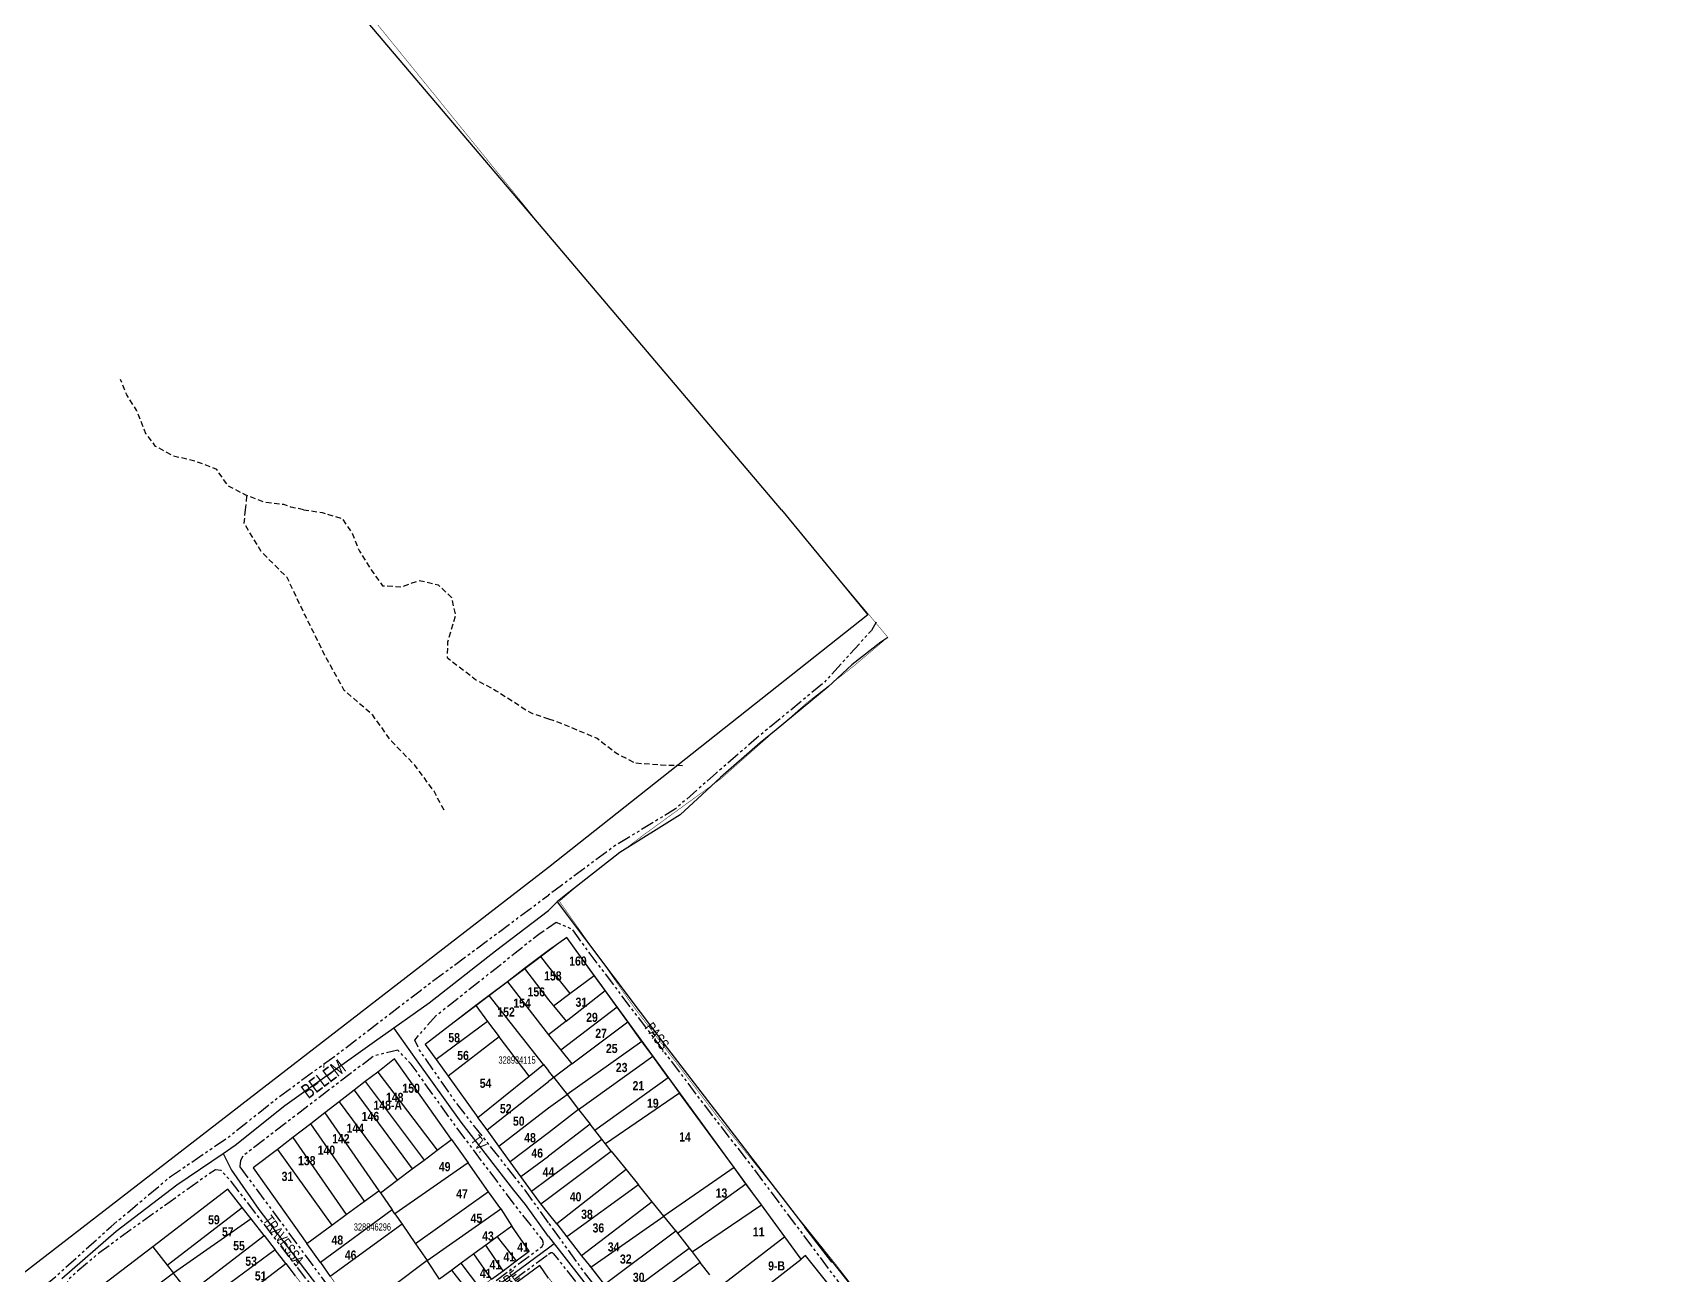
# Model space of a CAD drawing. Extents: x 204381 to 207261, y 4847713 to 4851061.
# Drawn here: x 206814.2 to 207261.3, y 4848902.5 to 4849242.8 of the extents above; entities that cross this region are included whole.
import ezdxf
from ezdxf.enums import TextEntityAlignment as Align

# ---------------------------------------------------------------- set-up
doc = ezdxf.new("R2010")
doc.units = 0
doc.header["$LTSCALE"] = 1.5
doc.header["$MEASUREMENT"] = 0
doc.linetypes.add('PHANTOMX2', pattern=[5, 2.5, -0.5, 0.5, -0.5, 0.5, -0.5])
doc.linetypes.add('TRACO_15', pattern=[3, 2, -1])
for name, color, linetype in [('CD-MALHA-LOTES', 40, 'CONTINUOUS'), ('CD_TXT_QUADRA', 7, 'CONTINUOUS'), ('LM-LIM-SETOR-FISCAL', 7, 'CONTINUOUS'), ('RU-QUADRAS', 210, 'CONTINUOUS'), ('SV-CAMINHO-TRILHA', 20, 'CONTINUOUS'), ('SV-EIXO-RUA-N-PAV', 6, 'CONTINUOUS'), ('SV-RUA-NAO-PAV-S-GUIA-C-GUIA', 7, 'PHANTOMX2'), ('SV-TXT-RUA-N-PAV-S-GUIA-C-GUIA', 7, 'CONTINUOUS'), ('Th_NmrPort', 7, 'CONTINUOUS')]:
    doc.layers.add(name, color=color, linetype=linetype)
doc.styles.add('ARIAL', font='ARIAL.TTF')
doc.styles.get("Standard").update_dxf_attribs({"font": 'swisscbo.ttf'})
doc.linetypes.add('Limite', pattern='A,20,-3,[130,ltypeshp.shx,S=6.35,R=0,X=0,Y=0],-3,20', length=46)

msp = doc.modelspace()

# ---------------------------------------------------------------- linework, layer by layer
at = {"layer": 'CD-MALHA-LOTES', "linetype": 'Continuous'}
for points in [[(206955.53, 4849187.19), (206740.48, 4849440.55)], [(207019.3, 4849112), (206955.53, 4849187.19)], [(207019.3, 4849112), (207042.89, 4849083.24)], [(207042.89, 4849083.24), (206955.47, 4849014.03)], [(206955.47, 4849014.03), (206652.76, 4848779.96)], [(206960.49, 4848994.88), (206955.5, 4848991.3)], [(206967.99, 4848984.4), (206960.49, 4848994.88)], [(206953.26, 4848989.6), (206948.93, 4848986.3)], [(206955.5, 4848991.3), (206953.26, 4848989.6)], [(206953.26, 4848989.6), (206955.5, 4848986.83)], [(206948.93, 4848986.3), (206944.25, 4848982.73)], [(206948.93, 4848986.3), (206955.5, 4848977.8)], [(206955.5, 4848986.83), (206961.34, 4848979.5)], [(206961.34, 4848979.5), (206967.99, 4848984.4)], [(206970.98, 4848980.27), (206967.99, 4848984.4)], [(206939.24, 4848978.92), (206935.53, 4848976.18)], [(206944.25, 4848982.73), (206939.24, 4848978.92)], [(206954.12, 4848960.03), (206939.24, 4848978.92)], [(206944.25, 4848982.73), (206955.5, 4848968.18)], [(206956.87, 4848976.12), (206961.34, 4848979.5)], [(206960.29, 4848971.91), (206970.98, 4848980.27)], [(206974.26, 4848975.75), (206970.98, 4848980.27)], [(206935.53, 4848976.18), (206921.66, 4848965.52)], [(206935.53, 4848976.18), (206938.79, 4848971.84)], [(206955.5, 4848977.8), (206956.87, 4848976.12)], [(206956.87, 4848976.12), (206960.29, 4848971.91)], [(206974.26, 4848975.75), (206958.82, 4848963.99)], [(206977.2, 4848971.68), (206974.26, 4848975.75)], [(206938.79, 4848971.84), (206924.7, 4848961.36)], [(206938.79, 4848971.84), (206942, 4848967.58)], [(206960.29, 4848971.91), (206955.5, 4848968.18)], [(206961.87, 4848960.18), (206977.2, 4848971.68)], [(206981.05, 4848966.37), (206977.2, 4848971.68)], [(206921.66, 4848965.52), (206924.7, 4848961.36)], [(206942, 4848967.58), (206927.96, 4848956.83)], [(206950.16, 4848956.84), (206942, 4848967.58)], [(206955.5, 4848968.18), (206958.82, 4848963.99)], [(206981.05, 4848966.37), (206960.54, 4848951.8)], [(206984.02, 4848962.28), (206981.05, 4848966.37)], [(206913.33, 4848961.55), (206908.69, 4848957.97)], [(206928.9, 4848939.51), (206913.33, 4848961.55)], [(206924.7, 4848961.36), (206927.96, 4848956.83)], [(206958.82, 4848963.99), (206961.87, 4848960.18)], [(206963.72, 4848947.69), (206984.02, 4848962.28)], [(206988.23, 4848956.46), (206984.02, 4848962.28)], [(206908.69, 4848957.97), (206905.29, 4848955.35)], [(206908.69, 4848957.97), (206925.02, 4848936.59)], [(206927.96, 4848956.83), (206936.15, 4848945.55)], [(206936.15, 4848945.55), (206950.16, 4848956.84)], [(206950.16, 4848956.84), (206954.12, 4848960.03)], [(206954.12, 4848960.03), (206955.47, 4848958.31)], [(206956.91, 4848956.46), (206955.47, 4848958.31)], [(206956.91, 4848956.46), (206955.47, 4848955.38)], [(206961.87, 4848960.18), (206956.91, 4848956.46)], [(206956.91, 4848956.46), (206960.54, 4848951.8)], [(206968.16, 4848942.01), (206988.23, 4848956.46)], [(206988.23, 4848956.46), (206991.33, 4848952.19)], [(206902.23, 4848952.99), (206898.09, 4848949.79)], [(206905.29, 4848955.35), (206902.23, 4848952.99)], [(206902.23, 4848952.99), (206918.13, 4848931.4)], [(206905.29, 4848955.35), (206921.4, 4848933.86)], [(206938.65, 4848942.11), (206955.47, 4848955.38)], [(206955.47, 4848948.19), (206960.54, 4848951.8)], [(206960.54, 4848951.8), (206963.72, 4848947.69)], [(206991.33, 4848952.19), (206971.08, 4848938.26)], [(207006.3, 4848931.78), (206991.33, 4848952.19)], [(206898.09, 4848949.79), (206894.2, 4848946.79)], [(206898.09, 4848949.79), (206914.05, 4848928.34)], [(206941.86, 4848937.68), (206955.47, 4848948.19)], [(206963.72, 4848947.69), (206955.47, 4848941.33)], [(206963.72, 4848947.69), (206966.9, 4848943.65)], [(206890.33, 4848943.81), (206885.46, 4848940.05)], [(206894.2, 4848946.79), (206890.33, 4848943.81)], [(206905.08, 4848922.56), (206890.33, 4848943.81)], [(206894.2, 4848946.79), (206909.02, 4848925.43)], [(206938.65, 4848942.11), (206936.15, 4848945.55)], [(206966.9, 4848943.65), (206955.47, 4848934.94)], [(206968.16, 4848942.01), (206966.9, 4848943.65)], [(206885.46, 4848940.05), (206881.23, 4848936.78)], [(206885.46, 4848940.05), (206900.06, 4848918.89)], [(206925.02, 4848936.59), (206928.9, 4848939.51)], [(206928.9, 4848939.51), (206933.44, 4848933.08)], [(206941.86, 4848937.68), (206938.65, 4848942.11)], [(206955.47, 4848941.33), (206945, 4848933.36)], [(206955.47, 4848928.83), (206970.05, 4848939.58)], [(206970.05, 4848939.58), (206968.16, 4848942.01)], [(206971.08, 4848938.26), (206970.05, 4848939.58)], [(206881.23, 4848936.78), (206874.6, 4848931.67)], [(206881.23, 4848936.78), (206896.09, 4848915.99)], [(206921.4, 4848933.86), (206925.02, 4848936.59)], [(206945, 4848933.36), (206941.86, 4848937.68)], [(206947.93, 4848929.33), (206955.47, 4848934.94)], [(206955.47, 4848923.4), (206972.65, 4848936.31)], [(206972.65, 4848936.31), (206971.08, 4848938.26)], [(206972.65, 4848936.31), (206976.7, 4848931.29)], [(206874.6, 4848931.67), (206889.28, 4848911.02)], [(206933.44, 4848933.08), (206913.36, 4848919.15)], [(206914.05, 4848928.34), (206918.13, 4848931.4)], [(206918.13, 4848931.4), (206921.4, 4848933.86)], [(206939.04, 4848925.16), (206933.44, 4848933.08)], [(206947.93, 4848929.33), (206945, 4848933.36)], [(206976.7, 4848931.29), (206957.72, 4848916.35)], [(206976.7, 4848931.29), (206980.11, 4848927.09)], [(207006.3, 4848931.78), (206987.07, 4848918.47)], [(207009.55, 4848927.34), (207006.3, 4848931.78)], [(206867.67, 4848925.9), (206847.09, 4848910.1)], [(206871.6, 4848920.83), (206867.67, 4848925.9)], [(206905.08, 4848922.56), (206909.02, 4848925.43)], [(206909.02, 4848925.43), (206909.42, 4848924.86)], [(206909.42, 4848924.86), (206914.05, 4848928.34)], [(206939.04, 4848925.16), (206919.06, 4848910.92)], [(206942.37, 4848920.46), (206939.04, 4848925.16)], [(206950.82, 4848925.33), (206947.93, 4848929.33)], [(206950.82, 4848925.33), (206955.47, 4848928.83)], [(206953.35, 4848921.86), (206950.82, 4848925.33)], [(206980.11, 4848927.09), (206960.49, 4848912.82)], [(206983.9, 4848922.4), (206980.11, 4848927.09)], [(206990.82, 4848913.82), (207009.55, 4848927.34)], [(207013.81, 4848921.54), (207009.55, 4848927.34)], [(206851.05, 4848905.05), (206871.6, 4848920.83)], [(206874.03, 4848917.71), (206871.6, 4848920.83)], [(206900.06, 4848918.89), (206905.08, 4848922.56)], [(206909.42, 4848924.86), (206912.61, 4848920.24)], [(206953.35, 4848921.86), (206955.47, 4848923.4)], [(206955.47, 4848919.22), (206953.35, 4848921.86)], [(206983.9, 4848922.4), (206964.54, 4848907.64)], [(206987.07, 4848918.47), (206983.9, 4848922.4)], [(206994.82, 4848908.66), (207013.81, 4848921.54)], [(207020.2, 4848912.82), (207013.81, 4848921.54)], [(206874.03, 4848917.71), (206852.8, 4848902.81)], [(206877.59, 4848913.13), (206874.03, 4848917.71)], [(206912.61, 4848920.24), (206892.99, 4848905.78)], [(206915.36, 4848916.26), (206895.71, 4848901.97)], [(206896.09, 4848915.99), (206900.06, 4848918.89)], [(206913.36, 4848919.15), (206912.61, 4848920.24)], [(206913.36, 4848919.15), (206915.36, 4848916.26)], [(206915.36, 4848916.26), (206919.06, 4848910.92)], [(206922.24, 4848906.3), (206942.37, 4848920.46)], [(206942.37, 4848920.46), (206945.39, 4848915.69)], [(206957.72, 4848916.35), (206955.47, 4848919.22)], [(206957.72, 4848916.35), (206960.49, 4848912.82)], [(206967.04, 4848904.45), (206987.07, 4848918.47)], [(206990.33, 4848914.44), (206987.07, 4848918.47)], [(206857.04, 4848897.41), (206877.59, 4848913.13)], [(206877.59, 4848913.13), (206880.61, 4848909.24)], [(206889.28, 4848911.02), (206896.09, 4848915.99)], [(206941.42, 4848912.85), (206938.28, 4848910.54)], [(206945.39, 4848915.69), (206941.42, 4848912.85)], [(206941.42, 4848912.85), (206946.62, 4848906.22)], [(206950.17, 4848908.86), (206945.39, 4848915.69)], [(206960.49, 4848912.82), (206964.54, 4848907.64)], [(206970.7, 4848899.78), (206990.33, 4848914.44)], [(206990.33, 4848914.44), (206990.82, 4848913.82)], [(206990.82, 4848913.82), (206993.99, 4848909.73)], [(207020.2, 4848912.82), (207002.31, 4848899.02)], [(207024.66, 4848906.73), (207020.2, 4848912.82)], [(206847.09, 4848910.1), (206828.6, 4848895.9)], [(206847.09, 4848910.1), (206851.05, 4848905.05)], [(206880.61, 4848909.24), (206859.81, 4848893.87)], [(206883.52, 4848905.49), (206880.61, 4848909.24)], [(206892.99, 4848905.78), (206889.28, 4848911.02)], [(206919.06, 4848910.92), (206922.24, 4848906.3)], [(206935.02, 4848908.14), (206931.56, 4848905.59)], [(206938.28, 4848910.54), (206935.02, 4848908.14)], [(206939.9, 4848901.21), (206935.02, 4848908.14)], [(206943.02, 4848903.53), (206938.28, 4848910.54)], [(206946.62, 4848906.22), (206950.17, 4848908.86)], [(206964.54, 4848907.64), (206967.04, 4848904.45)], [(206974.32, 4848895.16), (206993.99, 4848909.73)], [(206993.99, 4848909.73), (206994.82, 4848908.66)], [(206994.82, 4848908.66), (206997.05, 4848905.79)], [(207025.88, 4848907.69), (207024.66, 4848906.73)], [(207036.84, 4848894.01), (207025.88, 4848907.69)], [(206852.8, 4848902.81), (206834.08, 4848888.75)], [(206851.05, 4848905.05), (206852.8, 4848902.81)], [(206857.04, 4848897.41), (206852.8, 4848902.81)], [(206863.01, 4848889.79), (206883.52, 4848905.49)], [(206883.52, 4848905.49), (206886.13, 4848902.12)], [(206892.99, 4848905.78), (206895.71, 4848901.97)], [(206922.24, 4848906.3), (206903.02, 4848891.92)], [(206925.66, 4848901.24), (206922.24, 4848906.3)], [(206928.98, 4848903.69), (206925.66, 4848901.24)], [(206931.56, 4848905.59), (206928.98, 4848903.69)], [(206934.16, 4848896.97), (206928.98, 4848903.69)], [(206936.66, 4848898.81), (206931.56, 4848905.59)], [(206953.08, 4848904.94), (206934.86, 4848891.53)], [(206939.9, 4848901.21), (206943.02, 4848903.53)], [(206943.02, 4848903.53), (206946.62, 4848906.22)], [(206955.5, 4848901.52), (206953.08, 4848904.94)], [(206967.04, 4848904.45), (206970.7, 4848899.78)], [(206997.05, 4848905.79), (206977.28, 4848891.32)], [(206999.66, 4848902.43), (206997.05, 4848905.79)], [(207007.02, 4848892.94), (207024.66, 4848906.73)]]:
    msp.add_lwpolyline(points, dxfattribs=at)
at = {"layer": 'LM-LIM-SETOR-FISCAL', "linetype": 'Limite', "ltscale": 0.1, "const_width": 0.13, "flags": 128}
msp.add_lwpolyline([(206960.49, 4848346.74), (206519.68, 4848013.26), (206524.96, 4848001.52), (206186.17, 4847750.07), (206137.65, 4847714.77), (206055.88, 4847783.52), (206022.18, 4847808.19), (206018.12, 4847816.07), (206019.95, 4847830.66), (206053.3, 4847836.03), (206059.06, 4847868.43), (206040.45, 4847926.27), (206039.82, 4847951.17), (206026.44, 4847964.39), (205980.98, 4848000.04), (205948.86, 4848053.95), (205885.79, 4848047.59), (205885.38, 4848100.28), (205758.68, 4848087.81), (205748.41, 4848134.36), (205855.06, 4848144.19), (205857.54, 4848167.98), (205826.48, 4848206.22), (205791.25, 4848260.92), (205756.8, 4848299.01), (205692.97, 4848280.46), (205710.22, 4848439.16), (205051.32, 4848428.57), (204677.84, 4848416.25), (204661.89, 4848420.75), (204677.59, 4848456.68), (204685.73, 4848493.72), (204687.66, 4848576.43), (204676.79, 4848658.68), (204674.85, 4848798.87), (204665.61, 4849337.36), (204658.49, 4849545.69), (204657.02, 4849545.63), (204645.12, 4849704.28), (204643.71, 4849869.24), (204651.14, 4849927.22), (204647.62, 4849990.33), (204636.26, 4850264.54), (204381.83, 4850909.69), (204986.84, 4850806.73), (205140.83, 4850787.35), (205201.03, 4850796.27), (205245.63, 4850823.19), (205310.25, 4850896.98), (205324.08, 4850905.65), (205327.72, 4850908.15), (205339.74, 4850916.46), (205358.28, 4850945.44), (205381.54, 4850978.24), (205458.47, 4851060.64), (205958.1, 4850305), (206256.21, 4850261.19), (206296.36, 4850246.47), (206381.84, 4850187.26), (206402.35, 4850183.32), (206465.45, 4850155.1), (206438.69, 4850087.64), (206416.16, 4850016.08), (206422.43, 4850015.06), (206376.86, 4849879.93), (206318.97, 4849888.04), (206311.32, 4849828.25), (206177.89, 4849842.97), (206161.27, 4849779.77), (206627.66, 4849358.82), (206746.45, 4849445.1), (206955.53, 4849187.19), (207019.34, 4849111.98), (207025.31, 4849104.91), (207033.93, 4849094.44), (207048.4, 4849077.1), (207039.09, 4849069.24), (207026.18, 4849059.14), (207002.58, 4849038.25), (206981.71, 4849023.09), (206966.26, 4849011.39), (206958.44, 4849004.76), (206968.98, 4848989.87), (206978.67, 4848976.02), (207002.49, 4848944.75), (207008.79, 4848936.89), (207034.07, 4848905.39), (207054.15, 4848879.42), (207075.28, 4848852.41), (207089.04, 4848833.89), (207099.68, 4848804.07), (207108.98, 4848791.97), (207114.21, 4848785.08), (207138.58, 4848756.16), (207148.67, 4848740.27), (207162.16, 4848719.72), (207199.66, 4848661.86), (207214.13, 4848640.25), (207233.64, 4848611.27), (207250.42, 4848586.92), (207261.26, 4848571.24), (207169.66, 4848504.88), (207140.72, 4848483.45), (207106.7, 4848455.88), (207093.59, 4848446.09), (207051.18, 4848413.73)], close=True, dxfattribs=at)
at = {"layer": 'RU-QUADRAS', "color": 6, "linetype": 'Continuous', "const_width": 0.18}
for points in [[(206078.24, 4848717.76), (206475.42, 4849014.46), (206417.81, 4849091.91), (206419.44, 4849093.11), (206404.99, 4849112.03), (206362.52, 4849169.9), (206544.01, 4849307.07), (206619.63, 4849365.27), (206627.96, 4849358.57), (206740.48, 4849440.55), (207019.3, 4849112), (207042.89, 4849083.24), (206955.47, 4849014.03), (206652.76, 4848779.96), (206598.07, 4848862.99), (206198.17, 4848557.67), (206165.15, 4848596.22), (206110.41, 4848671.74)], [(206874.6, 4848931.67), (206913.33, 4848961.55), (206942.37, 4848920.46), (206950.17, 4848908.86), (206911.48, 4848880.23), (206906.38, 4848886.96)]]:
    msp.add_lwpolyline(points, close=True, dxfattribs=at)
for points in [[(206921.66, 4848965.52), (206960.49, 4848994.88), (207024.66, 4848906.73), (207025.88, 4848907.69), (207043.03, 4848886.28), (207042.06, 4848885.62), (207053.05, 4848872.26), (207054.61, 4848873.04), (207086.19, 4848831.75), (207045.04, 4848802.85, 0.005338), (206953.35, 4848921.86)], [(206828.6, 4848895.9), (206867.67, 4848925.9), (206955.5, 4848812.87), (206993.11, 4848763.87), (206952.42, 4848733.7), (206937.57, 4848752.52, 0.003478)], [(206914.48, 4848876.52), (206953.08, 4848904.94), (206955.5, 4848901.52), (206971.73, 4848881.83), (206972.4, 4848882.29), (207013.46, 4848829.66), (207016.71, 4848825.49), (207015.61, 4848824.7), (207037.18, 4848797.06), (207030.36, 4848791.13), (207029.48, 4848792.67), (206997.55, 4848768.71, -0.01164), (206969.51, 4848804.14), (206955.5, 4848823.16)]]:
    msp.add_lwpolyline(points, format="xyb", close=True, dxfattribs=at)
at = {"layer": 'SV-CAMINHO-TRILHA', "linetype": 'TRACO_15', "ltscale": 0.5, "flags": 128}
for points in [[(206888.35, 4849112.05), (206884.9, 4849112.8), (206882.99, 4849113.47), (206877.73, 4849114.1), (206872.54, 4849116.08), (206867.7, 4849118.62), (206864.6, 4849123.11), (206858.65, 4849125.4), (206852.71, 4849126.77), (206847.87, 4849129.42), (206845.22, 4849132.89), (206842.64, 4849139.36), (206839.94, 4849143.59), (206838.25, 4849147.73)], [(206872.49, 4849112.05), (206872.88, 4849115.95)], [(206926.86, 4849029.72), (206924.11, 4849034.94), (206918.83, 4849042.11), (206912.45, 4849048.61), (206907.32, 4849055.79), (206899.54, 4849062.56), (206894.26, 4849072.14), (206888.75, 4849083.22), (206883.9, 4849093.47), (206876.87, 4849100.5), (206872.12, 4849108.34), (206872.49, 4849112.05)], [(206926.86, 4849029.72), (206924.11, 4849034.94), (206918.83, 4849042.11), (206912.45, 4849048.61), (206907.32, 4849055.79), (206899.54, 4849062.56), (206894.26, 4849072.14), (206888.75, 4849083.22), (206883.9, 4849093.47), (206876.87, 4849100.5), (206872.12, 4849108.34), (206872.49, 4849112.05)], [(206888.35, 4849112.05), (206888.37, 4849112.04), (206893.44, 4849111.31), (206898.92, 4849109.68), (206901.63, 4849105.71), (206903.7, 4849100.68), (206906.77, 4849095.71), (206910.04, 4849091.25), (206915.25, 4849090.97), (206920.09, 4849092.69), (206925.21, 4849091.5), (206928.91, 4849088.05), (206928.91, 4849088), (206929.98, 4849083.1), (206927.83, 4849075.79), (206927.71, 4849071.53), (206935.47, 4849065.55), (206941.18, 4849062.45), (206950.54, 4849056.46), (206951.12, 4849056.26), (206955.5, 4849054.75)], [(206888.35, 4849112.05), (206888.37, 4849112.04), (206893.44, 4849111.31), (206898.92, 4849109.68), (206901.63, 4849105.71), (206903.7, 4849100.68), (206906.77, 4849095.71), (206910.04, 4849091.25), (206915.25, 4849090.97), (206920.09, 4849092.69), (206925.21, 4849091.5), (206928.91, 4849088.05), (206928.91, 4849088), (206929.98, 4849083.1), (206927.83, 4849075.79), (206927.71, 4849071.53), (206935.47, 4849065.55), (206941.18, 4849062.45), (206950.54, 4849056.46), (206951.12, 4849056.26), (206955.5, 4849054.75)], [(206955.5, 4849054.75), (206958.69, 4849053.66), (206968.76, 4849049.43), (206973.79, 4849045.52), (206979.09, 4849042.71), (206986.35, 4849042.14), (206992.81, 4849041.97)]]:
    msp.add_lwpolyline(points, dxfattribs=at)
at = {"layer": 'SV-EIXO-RUA-N-PAV', "flags": 128}
for points in [[(207048.43, 4849077.06), (207046.47, 4849075.78), (207038.56, 4849069.52), (207032.07, 4849063.49), (207017.84, 4849051.76), (207013.47, 4849048.17), (207002.57, 4849038.68), (206997.55, 4849034.04), (206991.52, 4849028.45), (206975.01, 4849018.15), (206959.74, 4849006.17), (206957.81, 4849004.58), (206955.5, 4849002.25)], [(206822.14, 4848901.36), (206837.08, 4848914.33), (206853.65, 4848927.04), (206866.34, 4848935.68), (206869.61, 4848937.9), (206883.23, 4848948.78), (206907.81, 4848966.31), (206913.12, 4848970.09), (206922.75, 4848976.96), (206940.99, 4848991.19), (206955.5, 4849002.25)], [(206822.14, 4848901.36), (206837.08, 4848914.33), (206853.65, 4848927.04), (206866.34, 4848935.68), (206869.61, 4848937.9), (206883.23, 4848948.78), (206907.81, 4848966.31), (206913.12, 4848970.09), (206922.75, 4848976.96), (206940.99, 4848991.19), (206955.5, 4849002.25)], [(206957.81, 4849004.58), (206988.02, 4848964.38), (207033.05, 4848905.85), (207025.66, 4848915.47), (207047.91, 4848887.33), (207070.74, 4848858.51), (207084.26, 4848840.08), (207087.63, 4848835.48), (207090.35, 4848831.95), (207094.53, 4848819.04), (207099.26, 4848804.44), (207133.85, 4848759.37), (207143.28, 4848748.1), (207155.07, 4848729.49), (207173.94, 4848700.01), (207190.97, 4848675.65), (207198.83, 4848662.54), (207205.91, 4848652.72), (207208.53, 4848647.74), (207220.06, 4848631.49), (207230.01, 4848616.82), (207250.45, 4848586.68), (207261.22, 4848571.78)], [(206955.5, 4848912.91), (206949.13, 4848921.64), (206945.94, 4848925.63), (206931.54, 4848944.26), (206919.35, 4848961.27), (206913.12, 4848970.09)], [(206955.5, 4848912.91), (206949.13, 4848921.64), (206945.94, 4848925.63), (206931.54, 4848944.26), (206919.35, 4848961.27), (206913.12, 4848970.09)], [(206866.34, 4848935.68), (206868.68, 4848931.11), (206876.15, 4848920.27), (206891.89, 4848899.61), (206908.63, 4848878.17), (206955.5, 4848815.89)], [(206866.34, 4848935.68), (206868.68, 4848931.11), (206876.15, 4848920.27), (206891.89, 4848899.61), (206908.63, 4848878.17), (206955.5, 4848815.89)], [(206955.5, 4848912.91), (206964.49, 4848901.25), (206983.87, 4848876.04), (206999.67, 4848855.73), (207037.62, 4848806.49), (207041.6, 4848799.42), (207047.77, 4848785), (207052.62, 4848775.76), (207055.51, 4848771.53), (207059.3, 4848767.97), (207062.86, 4848762.4), (207069.99, 4848753.72), (207077.33, 4848742.59), (207090.92, 4848722.88), (207098.49, 4848712.64), (207106.73, 4848701.06), (207113.85, 4848690.82), (207123.87, 4848676.57), (207136.9, 4848657.09), (207144.69, 4848646.84), (207154.26, 4848634.15), (207159.63, 4848626.78)], [(206910.04, 4848876.35), (206912.26, 4848877.91), (206955.5, 4848909.78)], [(206910.04, 4848876.35), (206912.26, 4848877.91), (206955.5, 4848909.78)], [(206955.5, 4848909.78), (206957, 4848910.97)]]:
    msp.add_lwpolyline(points, dxfattribs=at)
at = {"layer": 'SV-RUA-NAO-PAV-S-GUIA-C-GUIA', "flags": 128}
for points in [[(207045.25, 4849081.22), (207043.91, 4849079), (207036.57, 4849070.86), (207030.93, 4849064.69), (207026.6, 4849061.13), (207012.41, 4849049.43), (207001.48, 4849039.92), (206990.23, 4849030.08), (206973.48, 4849019.88), (206957.27, 4849007.78), (206955.5, 4849006.46)], [(206651.37, 4848771.31), (206700.94, 4848809.01), (206707.29, 4848814.3), (206727.38, 4848829.98), (206755.19, 4848852.43), (206778.88, 4848870.59), (206798.39, 4848885.31), (206819.57, 4848901.07), (206835.69, 4848915.67), (206851.92, 4848929.32), (206867.9, 4848940.21), (206881.49, 4848951.05), (206898.94, 4848963.83), (206920.66, 4848980.54), (206939.23, 4848994.34), (206947.01, 4849000.14), (206955.5, 4849006.46)], [(206651.37, 4848771.31), (206700.94, 4848809.01), (206707.29, 4848814.3), (206727.38, 4848829.98), (206755.19, 4848852.43), (206778.88, 4848870.59), (206798.39, 4848885.31), (206819.57, 4848901.07), (206835.69, 4848915.67), (206851.92, 4848929.32), (206867.9, 4848940.21), (206881.49, 4848951.05), (206898.94, 4848963.83), (206920.66, 4848980.54), (206939.23, 4848994.34), (206947.01, 4849000.14), (206955.5, 4849006.46)], [(206955.49, 4848916.67), (206949.05, 4848925.6), (206942.2, 4848934.28), (206930.1, 4848949.62), (206920.18, 4848963.93), (206918.82, 4848966.71), (206924.74, 4848973.5), (206941.09, 4848986.44), (206946.32, 4848990.62), (206952.78, 4848995.78), (206955.5, 4848997.6)], [(206955.49, 4848916.67), (206949.05, 4848925.6), (206942.2, 4848934.28), (206930.1, 4848949.62), (206920.18, 4848963.93), (206918.82, 4848966.71), (206924.74, 4848973.5), (206941.09, 4848986.44), (206946.32, 4848990.62), (206952.78, 4848995.78), (206955.5, 4848997.6)], [(206955.5, 4848997.6), (206957.6, 4848999), (206961.93, 4848997.14), (206966.75, 4848990.4), (206984.54, 4848966.96), (206997.16, 4848950.2), (207011.61, 4848931.46), (207023.48, 4848915.63), (207036.74, 4848897.93), (207047.86, 4848884.11), (207062.03, 4848867.38), (207076.71, 4848848.57), (207083.53, 4848839), (207086.41, 4848834.85), (207087.49, 4848831.96)], [(206910.76, 4848879.01), (206911.8, 4848879.25), (206953.75, 4848910.16), (206954.13, 4848910.98), (206953.83, 4848911.98), (206947.36, 4848920.05), (206941.71, 4848927.58), (206930.02, 4848943.15), (206917.9, 4848960.08), (206914.23, 4848963.97), (206907.51, 4848962.29), (206889.93, 4848948.91), (206873.03, 4848935.95), (206871.79, 4848934.91), (206871.13, 4848933.7), (206870.89, 4848932.14), (206870.93, 4848932.01)], [(206910.76, 4848879.01), (206911.8, 4848879.25), (206953.75, 4848910.16), (206954.13, 4848910.98), (206953.83, 4848911.98), (206947.36, 4848920.05), (206941.71, 4848927.58), (206930.02, 4848943.15), (206917.9, 4848960.08), (206914.23, 4848963.97), (206907.51, 4848962.29), (206889.93, 4848948.91), (206873.03, 4848935.95), (206871.79, 4848934.91), (206871.13, 4848933.7), (206870.89, 4848932.14), (206870.93, 4848932.01)], [(206902.8, 4848883.59), (206868.64, 4848927.84), (206865.78, 4848931.02), (206864.28, 4848931.16), (206862.53, 4848930.06), (206841.66, 4848915.14), (206832.33, 4848908.33), (206826.18, 4848903.1), (206824.22, 4848901.32), (206823.17, 4848899.48), (206823.61, 4848897.81), (206829.78, 4848889.29), (206838.76, 4848878.06), (206848.14, 4848865.69), (206871.51, 4848835.74), (206891.89, 4848807.48), (206918.32, 4848774.23), (206929.4, 4848759.2), (206940.54, 4848744.1), (206950.08, 4848731.24)], [(206902.8, 4848883.59), (206868.64, 4848927.84), (206865.78, 4848931.02), (206864.28, 4848931.16), (206862.53, 4848930.06), (206841.66, 4848915.14), (206832.33, 4848908.33), (206826.18, 4848903.1), (206824.22, 4848901.32), (206823.17, 4848899.48), (206823.61, 4848897.81), (206829.78, 4848889.29), (206838.76, 4848878.06), (206848.14, 4848865.69), (206871.51, 4848835.74), (206891.89, 4848807.48), (206918.32, 4848774.23), (206929.4, 4848759.2), (206940.54, 4848744.1), (206950.08, 4848731.24)], [(206870.93, 4848932.01), (206908.9, 4848880.58)], [(206870.93, 4848932.01), (206908.9, 4848880.58)], [(207046.62, 4848800.93), (207043.88, 4848801.43), (207038.28, 4848808), (207005.28, 4848851.8), (206982.86, 4848879.9), (206965.07, 4848903.39), (206955.5, 4848916.67)], [(206955.5, 4848819.62), (206927.82, 4848854.72), (206913.21, 4848875.02), (206912.84, 4848876.06), (206913.52, 4848877.11), (206939.64, 4848896.41), (206955.49, 4848908.08)], [(206955.5, 4848819.62), (206927.82, 4848854.72), (206913.21, 4848875.02), (206912.84, 4848876.06), (206913.52, 4848877.11), (206939.64, 4848896.41), (206955.49, 4848908.08)], [(206955.5, 4848908.08), (206956.11, 4848908.48), (206956.43, 4848908.52), (206956.78, 4848908.21), (206963.49, 4848899.79), (206983.07, 4848874.53), (206998.34, 4848854.41), (207035.67, 4848805.21), (207039.19, 4848798.95), (207038.8, 4848795.89)]]:
    msp.add_lwpolyline(points, dxfattribs=at)

# ---------------------------------------------------------------- texts
at = {"layer": 'CD_TXT_QUADRA', "color": 7, "linetype": 'Continuous', "style": 'ARIAL', "width": 0.7}
for s, p in [('328934115', (206941.76, 4848960.26)), ('328846296', (206902.15, 4848914.51))]:
    msp.add_text(s, height=2, dxfattribs=at).set_placement(p)
at = {"layer": 'SV-TXT-RUA-N-PAV-S-GUIA-C-GUIA', "style": 'ARIAL', "width": 0.7}
for s, height, rotation, p in [('PASS.', 3, 307, (206981.65, 4848970.09)), ('BELÉM', 4, 37, (206889.72, 4848950.5)), ('TV. ', 3, 307, (206933.99, 4848939.23)), ('TRAVESSA', 3, 306, (206877.1, 4848917.27)), ('TRAVESSA', 3, 306, (206877.1, 4848917.27)), ('PASS. N. SRA. DO  NAZARÉ', 3, 37, (206916.82, 4848878.18)), ('PASS. N. SRA. DO  NAZARÉ', 3, 37, (206916.82, 4848878.18))]:
    msp.add_text(s, height=height, rotation=rotation, dxfattribs=at).set_placement(p)
at = {"layer": 'Th_NmrPort', "color": 1}
for s, p in [('160', (206961.14, 4848988.38)), ('158', (206954.27, 4848984.32)), ('156', (206949.73, 4848979.94)), ('152', (206941.45, 4848974.42)), ('154', (206945.83, 4848976.85)), ('31', (206962.87, 4848977.11)), ('29', (206965.78, 4848972.95)), ('27', (206968.28, 4848968.58)), ('58', (206928.04, 4848967.39)), ('25', (206971.2, 4848964.42)), ('56', (206930.47, 4848962.52)), ('23', (206973.91, 4848959.21)), ('148', (206910.96, 4848951.02)), ('150', (206915.45, 4848953.53)), ('54', (206936.64, 4848954.89)), ('21', (206978.49, 4848954.22)), ('148-A', (206907.54, 4848948.87)), ('52', (206942.16, 4848947.92)), ('19', (206982.45, 4848949.43)), ('144', (206900.17, 4848942.58)), ('146', (206904.31, 4848945.81)), ('50', (206945.73, 4848944.51)), ('142', (206896.22, 4848939.71)), ('48', (206948.82, 4848939.97)), ('14', (206991.26, 4848940.18)), ('138', (206886.87, 4848933.69)), ('140', (206892.26, 4848936.56)), ('46', (206950.77, 4848935.75)), ('31', (206882.38, 4848929.38)), ('49', (206925.44, 4848932.02)), ('44', (206953.85, 4848930.56)), ('47', (206930.18, 4848924.6)), ('40', (206961.29, 4848923.78)), ('13', (207001.25, 4848924.82)), ('59', (206862.24, 4848917.48)), ('45', (206934.13, 4848917.91)), ('38', (206964.41, 4848919)), ('36', (206967.54, 4848915.25)), ('57', (206866.03, 4848914.17)), ('55', (206869.11, 4848910.38)), ('48', (206896.04, 4848911.92)), ('43', (206937.29, 4848913.02)), ('11', (207011.43, 4848914.16)), ('53', (206872.43, 4848906.12)), ('46', (206899.68, 4848907.81)), ('41', (206943.13, 4848907.31)), ('41', (206946.9, 4848910)), ('34', (206971.7, 4848910.05)), ('32', (206975.04, 4848906.72)), ('51', (206875.04, 4848902.1)), ('41', (206936.65, 4848902.81)), ('41', (206939.33, 4848905.18)), ('30', (206978.58, 4848901.72)), ('9-B', (207015.63, 4848904.85))]:
    msp.add_text(s, height=2.5, dxfattribs=at).set_placement(p, align=Align.MIDDLE_LEFT)

doc.saveas('drawing.dxf')
